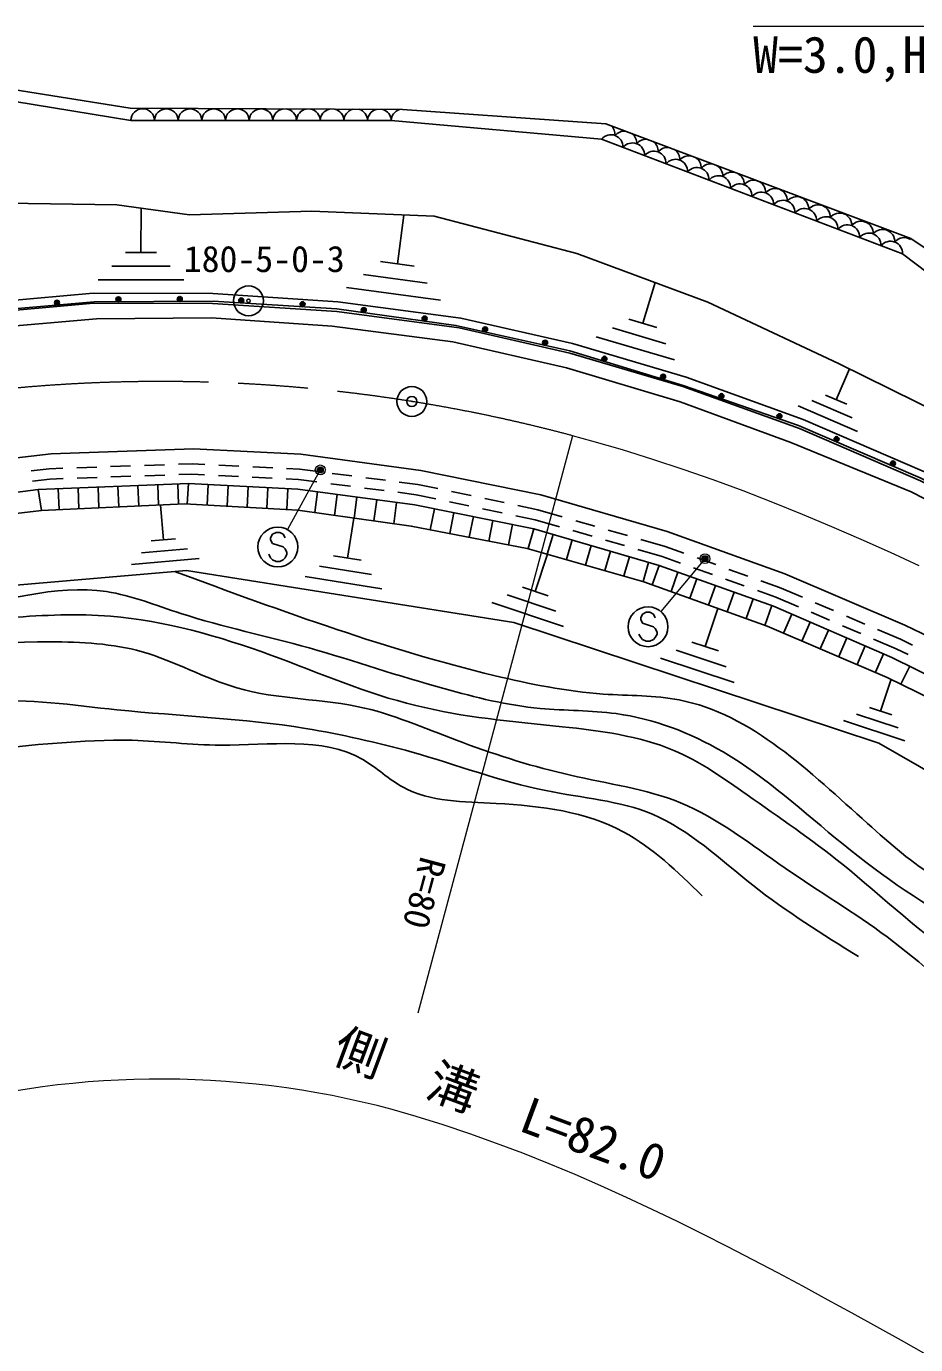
# Model space of a CAD drawing. Units: millimetres, scale not verified. Extents: x 40000 to 680000, y 20000 to 380000.
# Drawn here: x 406506 to 451127, y 259216 to 325363 of the extents above; entities that cross this region are included whole.
import ezdxf
from ezdxf.enums import TextEntityAlignment as Align

# ---------------------------------------------------------------- set-up
doc = ezdxf.new("R2010")
doc.units = ezdxf.units.MM
doc.header["$LTSCALE"] = 1000
doc.header["$PDMODE"] = 32
doc.header["$PDSIZE"] = 500
doc.linetypes.add('CHAIN', pattern=[18.5, 12, -1.5, 3.5, -1.5])
for name, color, linetype, lineweight in [('M-BGD', 7, 'Continuous', 25), ('M-BMK', 2, 'CHAIN', 13), ('M-BMK-SRVR', 3, 'Continuous', 25), ('M-STR-HTXT', 7, 'Continuous', 13), ('M-STR-STRC', 7, 'Continuous', 25)]:
    doc.layers.add(name, color=color, linetype=linetype, lineweight=lineweight)
doc.layers.add('M-BMK-HTXT', color=7, linetype='Continuous')
doc.styles.add('ＭＳ ゴシック', font='')
doc.styles.get('ＭＳ ゴシック').set_extended_font_data('MS Gothic')

msp = doc.modelspace()

# ---------------------------------------------------------------- linework, layer by layer
at = {"layer": 'M-BGD'}
for p, q in [((412255, 314018), (412259, 316254)), ((425124, 313447), (425451, 315895)), ((413029, 314017), (411481, 314019)), ((425972, 313334), (424277, 313560)), ((410792, 313333), (413716, 313328)), ((423423, 312907), (426625, 312480)), ((414403, 312638), (410103, 312646)), ((427278, 311626), (422569, 312254)), ((437442, 310465), (438050, 312509)), ((435919, 310234), (438591, 309439)), ((438149, 310255), (436735, 310676)), ((439033, 308623), (435103, 309792)), ((447136, 306629), (447804, 308181)), ((448216, 305031), (445232, 306317)), ((445915, 306589), (447944, 305714)), ((447673, 306398), (446598, 306861)), ((407648, 303169), (406746, 303059)), ((408336, 303193), (407648, 303169)), ((410035, 303250), (409035, 303216)), ((411734, 303308), (410734, 303274)), ((413433, 303366), (412433, 303332)), ((414819, 303414), (414132, 303390)), ((415469, 303381), (414819, 303414)), ((417167, 303294), (416168, 303345)), ((418865, 303208), (417866, 303258)), ((420214, 303139), (419564, 303172)), ((421151, 303019), (420214, 303139)), ((407689, 302650), (406811, 302543)), ((408354, 302673), (407689, 302650)), ((410053, 302731), (409053, 302697)), ((411752, 302789), (410752, 302755)), ((412100, 302323), (412141, 301295)), ((413451, 302847), (412451, 302813)), ((413099, 302364), (413140, 301341)), ((414098, 302404), (414139, 301386)), ((414815, 302893), (414150, 302871)), ((414635, 302426), (414581, 301391)), ((415444, 302861), (414815, 302893)), ((415634, 302373), (415580, 301336)), ((417142, 302775), (416143, 302826)), ((416633, 302321), (416578, 301281)), ((418839, 302688), (417841, 302739)), ((420167, 302621), (419539, 302653)), ((421085, 302503), (420167, 302621)), ((422771, 302287), (421779, 302414)), ((422837, 302802), (421846, 302930)), ((424524, 302586), (423532, 302713)), ((426156, 302377), (425218, 302497)), ((427157, 302166), (426156, 302377)), ((407104, 302122), (407259, 301074)), ((408103, 302162), (408145, 301115)), ((409102, 302203), (409144, 301160)), ((410101, 302243), (410143, 301205)), ((411101, 302283), (411142, 301250)), ((417631, 302268), (417577, 301226)), ((418630, 302216), (418575, 301171)), ((419629, 302164), (419574, 301116)), ((421114, 302006), (420976, 300967)), ((422105, 301875), (421966, 300827)), ((423096, 301743), (422956, 300688)), ((424457, 302071), (423465, 302198)), ((426069, 301864), (425151, 301982)), ((427050, 301657), (426069, 301864)), ((428820, 301815), (427842, 302021)), ((430484, 301464), (429505, 301671)), ((413385, 299593), (413233, 301345)), ((424088, 301611), (423947, 300548)), ((425079, 301480), (424937, 300409)), ((426979, 301161), (426766, 300103)), ((428714, 301306), (427735, 301512)), ((430377, 300955), (429399, 301162)), ((432170, 301109), (431169, 301320)), ((433398, 300753), (432170, 301109)), ((422615, 298681), (422934, 300684)), ((427959, 300964), (427748, 299915)), ((428939, 300767), (428731, 299727)), ((429920, 300569), (429713, 299539)), ((430900, 300372), (430695, 299351)), ((432044, 300604), (431062, 300811)), ((433255, 300254), (432044, 300604)), ((435031, 300281), (434070, 300559)), ((431974, 300157), (431680, 299159)), ((432933, 299874), (432641, 298884)), ((434888, 299781), (433927, 300059)), ((436664, 299809), (435703, 300087)), ((412281, 298951), (414584, 299152)), ((413995, 299646), (412776, 299540)), ((433892, 299592), (433603, 298609)), ((434852, 299309), (434564, 298334)), ((435811, 299027), (435526, 298059)), ((436521, 299309), (435560, 299587)), ((438405, 298765), (437194, 299115)), ((438565, 299260), (437337, 299615)), ((439501, 298925), (438565, 299260)), ((415173, 298657), (411786, 298362)), ((423309, 298571), (421922, 298792)), ((432043, 297008), (432661, 298878)), ((436770, 298744), (436487, 297784)), ((437729, 298462), (437449, 297509)), ((439326, 298435), (438405, 298765)), ((441102, 298353), (440160, 298689)), ((424345, 297142), (420493, 297755)), ((421208, 298274), (423827, 297857)), ((438256, 298307), (437914, 297344)), ((439199, 297972), (438855, 297004)), ((440926, 297863), (439985, 298200)), ((442702, 297780), (441761, 298117)), ((432692, 296793), (431393, 297222)), ((440141, 297637), (439796, 296665)), ((441083, 297302), (440736, 296325)), ((442527, 297291), (441586, 297627)), ((444107, 296726), (443186, 297055)), ((444298, 297210), (443361, 297545)), ((445448, 296716), (444298, 297210)), ((433465, 295257), (429857, 296449)), ((430625, 296836), (433079, 296025)), ((442026, 296967), (441677, 295986)), ((442968, 296633), (442618, 295647)), ((445245, 296237), (444107, 296726)), ((447010, 296046), (446091, 296440)), ((440561, 294242), (441195, 296160)), ((443910, 296298), (443558, 295307)), ((444919, 295868), (444504, 294912)), ((446807, 295567), (445888, 295961)), ((448572, 295375), (447653, 295770)), ((445836, 295471), (445425, 294520)), ((446754, 295074), (446345, 294129)), ((448369, 294897), (447450, 295291)), ((450366, 294606), (449216, 295099)), ((441227, 294021), (439894, 294462)), ((447672, 294676), (447265, 293737)), ((450150, 294132), (449013, 294620)), ((450969, 294314), (450366, 294606)), ((439106, 294065), (441624, 293233)), ((448589, 294279), (448185, 293345)), ((449507, 293882), (449105, 292954)), ((450745, 293845), (450150, 294132)), ((442021, 292445), (438318, 293668)), ((450828, 293255), (450387, 292363)), ((449371, 291004), (449899, 292603)), ((449926, 290820), (448815, 291188)), ((450587, 289507), (447501, 290526)), ((448158, 290857), (450257, 290164))]:
    msp.add_line(p, q, dxfattribs=at)
for points in [[(391228, 321300), (395237, 323888), (411707, 321257), (425380, 321190), (435578, 320479), (450889, 314711), (456578, 310900), (461452, 305055)], [(460885, 304324), (455559, 310099), (450471, 313946), (435365, 319703), (424815, 320638), (411748, 320647), (395294, 323333), (391928, 320624)], [(384711, 311786), (396174, 315087), (399402, 316585), (405489, 316489), (411044, 316411), (414693, 315908), (420836, 316084), (426973, 315831), (434122, 313970), (440708, 311531), (447264, 308448), (453793, 305212), (460526, 301220), (466794, 296675)], [(364135, 301298), (366564, 299776), (367409, 299720), (369944, 300020), (373942, 302328), (379401, 304768), (386354, 307470), (392078, 309167), (397952, 310512), (403888, 311433), (409859, 311969), (415856, 311959), (422132, 311546), (428313, 310723), (433910, 309456), (439606, 307762), (445488, 305642), (451577, 303018), (459965, 298766), (466489, 295239), (466592, 295009)], [(466349, 294836), (459702, 298457), (451362, 302702), (445250, 305338), (439464, 307344), (433771, 309086), (428060, 310357), (422081, 311192), (415877, 311569), (409914, 311534), (403931, 311018), (398026, 310138), (392192, 308747), (386468, 307054), (379482, 304369), (374034, 301904), (369985, 299723), (367028, 299351)], [(363924, 300841), (366405, 299286), (367422, 299218), (370105, 299536), (374170, 301882), (379594, 304307), (386516, 306997), (392205, 308683), (398046, 310021), (403949, 310936), (409881, 311469), (415839, 311459), (422082, 311049), (428224, 310230), (433783, 308972), (439449, 307287), (445305, 305177), (451364, 302565), (459733, 298323), (466504, 294663)], [(367953, 297145), (370626, 298945), (374343, 301147), (379899, 303630), (386706, 306280), (392560, 307969), (398214, 309277), (404222, 310192), (410027, 310681), (415795, 310741), (421845, 310326), (427899, 309529), (433609, 308225), (439313, 306528), (444865, 304477), (450903, 302004), (459165, 297781)], [(465379, 287780), (455611, 292903), (450593, 295317), (444570, 297899), (438667, 300010), (432326, 301854), (426293, 303080), (420276, 303893), (414889, 304172), (407746, 303920), (399985, 303004), (392434, 301242)], [(464389, 286276), (454749, 291319), (449931, 293698), (444001, 296266), (438256, 298307), (431974, 300157), (425998, 301358), (420123, 302138), (414635, 302426), (407104, 302122), (400181, 301229), (392788, 299520)], [(463984, 285326), (454309, 290438), (449704, 292699), (443673, 295266), (437486, 297498), (431636, 299171), (425816, 300285), (420135, 301085), (414439, 301399), (407265, 301075), (400581, 300290), (393183, 298500)], [(400727, 296865), (414535, 298065), (430959, 295451), (449274, 289399), (460617, 282895), (467426, 281616)]]:
    msp.add_lwpolyline(points, dxfattribs=at)
for centre, radius in [((408042, 311498), 125), ((408042, 311498), 75), ((411125, 311666), 125), ((411125, 311666), 75), ((411125, 311666), 25), ((414204, 311684), 125), ((414204, 311684), 75), ((414204, 311684), 25), ((417290, 311609), 125), ((417290, 311609), 75), ((417290, 311609), 25), ((408042, 311498), 25), ((420364, 311421), 125), ((420364, 311421), 75), ((420364, 311421), 25), ((423437, 311129), 125), ((423437, 311129), 75), ((423437, 311129), 25), ((426487, 310702), 125), ((426487, 310702), 75), ((426487, 310702), 25), ((429526, 310158), 125), ((429526, 310158), 75), ((429526, 310158), 25), ((432533, 309489), 125), ((432533, 309489), 75), ((432533, 309489), 25), ((435513, 308684), 125), ((435513, 308684), 75), ((435513, 308684), 25), ((438458, 307782), 125), ((438458, 307782), 75), ((438458, 307782), 25), ((441385, 306810), 125), ((441385, 306810), 75), ((441385, 306810), 25), ((444294, 305802), 125), ((444294, 305802), 75), ((444294, 305802), 25), ((447159, 304651), 125), ((447159, 304651), 75), ((447159, 304651), 25), ((449987, 303431), 125), ((449987, 303431), 75), ((449987, 303431), 25)]:
    msp.add_circle(centre, radius, dxfattribs=at)
for centre, radius, start, end in [((412342, 320635), 594, 1.07692, 178.84545), ((413530, 320634), 594, 1.07692, 178.84545), ((414718, 320633), 594, 1.07692, 178.84545), ((415906, 320632), 594, 1.07692, 178.84545), ((417094, 320631), 594, 1.07692, 178.84545), ((418282, 320631), 594, 89.75093, 178.84545), ((418282, 320631), 594, 1.07692, 89.68276), ((419470, 320630), 594, 97.20418, 178.84545), ((419470, 320630), 594, 1.07692, 82.22957), ((420657, 320629), 594, 100.31301, 178.84545), ((420657, 320629), 594, 1.07692, 79.12074), ((421845, 320628), 594, 102.70369, 178.84545), ((421845, 320628), 594, 1.07692, 76.73), ((423033, 320627), 594, 104.72353, 178.84545), ((423033, 320627), 594, 1.07692, 74.71016), ((424221, 320627), 594, 106.50691, 178.84545), ((424221, 320627), 594, 1.07692, 72.92677), ((425409, 320626), 594, 108.12276, 178.84545), ((411154, 320635), 594, 1.07692, 6.61379), ((435445, 319912), 608, 357.54939, 51.07997), ((435836, 319318), 608, 357.54939, 140.72954), ((436524, 319501), 608, 86.26796, 140.72954), ((436915, 318906), 608, 357.54939, 140.72954), ((436524, 319501), 608, 357.54939, 52.44618), ((437603, 319090), 608, 84.78505, 140.72954), ((437603, 319090), 608, 357.54939, 53.92909), ((437994, 318495), 608, 357.54939, 140.72954), ((438682, 318679), 608, 83.14778, 140.72954), ((438682, 318679), 608, 357.54939, 55.56636), ((439761, 318267), 608, 81.29274, 140.72954), ((439073, 318084), 608, 357.54939, 140.72954), ((440152, 317673), 608, 357.54939, 140.72954), ((439761, 318267), 608, 357.54939, 57.4214), ((440840, 317856), 608, 79.09633, 140.72954), ((440840, 317856), 608, 357.54939, 59.61781), ((441231, 317262), 608, 357.54939, 140.72954), ((441919, 317445), 608, 76.23897, 140.72954), ((441919, 317445), 608, 357.54939, 62.47518), ((442998, 317034), 608, 357.54939, 140.72954), ((442310, 316850), 608, 357.54939, 140.72954), ((443389, 316439), 608, 357.54939, 140.72954), ((444077, 316623), 608, 357.54939, 140.72954), ((444468, 316028), 608, 357.54939, 140.72954), ((445156, 316211), 608, 357.54939, 140.72954), ((445547, 315617), 608, 357.54939, 140.72954), ((446235, 315800), 608, 357.54939, 140.72954), ((446626, 315206), 608, 357.54939, 140.72954), ((447314, 315389), 608, 357.54939, 140.72954), ((448393, 314978), 608, 357.54939, 140.72954), ((447705, 314795), 608, 357.54939, 140.72954), ((448784, 314383), 608, 357.54939, 140.72954), ((449472, 314567), 608, 357.54939, 140.72954), ((449863, 313972), 608, 357.54939, 140.72954), ((450551, 314156), 608, 58.45821, 140.72954)]:
    msp.add_arc(centre, radius, start, end, dxfattribs=at)
for points, knots in [([(472057, 267539), (471060, 268382), (470062, 269225), (469050, 270054), (468130, 270808), (467197, 271551), (466355, 272385), (465082, 273646), (464014, 275115), (462735, 276372), (461524, 277582), (460135, 278624), (458631, 279451), (456547, 280607), (454209, 281314), (452225, 282592), (450969, 283367), (449851, 284347), (448716, 285369), (445832, 287930), (442891, 290879), (439266, 291562), (438043, 291800), (436738, 291774), (435455, 291860), (433589, 291994), (431771, 292359), (429968, 292794), (427307, 293437), (424680, 294232), (422081, 295103), (419348, 296018), (416645, 297016), (413943, 298014)], [0, 0, 0, 0, 1, 1, 1, 2, 2, 2, 3, 3, 3, 4, 4, 4, 5, 5, 5, 6, 6, 6, 7, 7, 7, 8, 8, 8, 9, 9, 9, 10, 10, 10, 11, 11, 11, 11]), ([(393100, 293404), (394651, 294074), (396202, 294744), (397811, 295150), (399361, 295542), (400966, 295688), (402578, 295986), (405250, 296480), (407943, 297391), (410533, 297002), (411787, 296804), (413014, 296312), (414253, 295903), (416389, 295214), (418564, 294778), (420703, 294177), (422962, 293525), (425186, 292757), (427459, 292136), (429042, 291689), (430643, 291288), (432281, 291143), (433550, 291024), (434837, 291053), (436100, 290877), (437983, 290623), (439820, 289924), (441462, 288955), (443654, 287687), (445503, 285922), (447484, 284334), (449502, 282669), (451647, 281208), (453948, 280008), (455154, 279368), (456413, 278819), (457580, 278121), (459042, 277242), (460351, 276119), (461701, 275059), (462799, 274196), (463924, 273375), (464980, 272473), (466470, 271202), (467824, 269772), (469178, 268341)], [0, 0, 0, 0, 1, 1, 1, 2, 2, 2, 3, 3, 3, 4, 4, 4, 5, 5, 5, 6, 6, 6, 7, 7, 7, 8, 8, 8, 9, 9, 9, 10, 10, 10, 11, 11, 11, 12, 12, 12, 13, 13, 13, 14, 14, 14, 15, 15, 15, 15]), ([(464490, 271443), (462770, 272693), (461049, 273942), (459228, 275041), (457378, 276157), (455425, 277117), (453640, 278319), (451435, 279805), (449486, 281661), (447414, 283353), (445886, 284564), (444287, 285669), (442674, 286800), (441493, 287638), (440300, 288483), (438990, 289034), (437250, 289771), (435311, 290011), (433389, 290222), (430895, 290485), (428426, 290678), (426050, 291290), (423569, 291871), (421207, 292919), (418778, 293815), (416164, 294759), (413478, 295537), (410734, 295767), (409076, 295905), (407397, 295816), (405718, 295699), (403666, 295557), (401616, 295373), (399637, 294908), (397050, 294300), (394585, 293211), (392120, 292121)], [0, 0, 0, 0, 1, 1, 1, 2, 2, 2, 3, 3, 3, 4, 4, 4, 5, 5, 5, 6, 6, 6, 7, 7, 7, 8, 8, 8, 9, 9, 9, 10, 10, 10, 11, 11, 11, 12, 12, 12, 12]), ([(390378, 289842), (391374, 290322), (392370, 290802), (393379, 291254), (394767, 291877), (396180, 292448), (397628, 292916), (400863, 293962), (404276, 294491), (407699, 294477), (409265, 294484), (410835, 294393), (412320, 293981), (413942, 293510), (415451, 292643), (417067, 292172), (419134, 291567), (421378, 291640), (423479, 291159), (425164, 290755), (426766, 290027), (428404, 289424), (430175, 288771), (431966, 288204), (433815, 287786), (435674, 287358), (437596, 287105), (439331, 286401), (441216, 285628), (442870, 284306), (444584, 283120), (446290, 281940), (448055, 280896), (449696, 279675), (451426, 278387), (453018, 276903), (454610, 275418)], [0, 0, 0, 0, 1, 1, 1, 2, 2, 2, 3, 3, 3, 4, 4, 4, 5, 5, 5, 6, 6, 6, 7, 7, 7, 8, 8, 8, 9, 9, 9, 10, 10, 10, 11, 11, 11, 12, 12, 12, 12]), ([(448257, 278688), (446457, 279808), (444657, 280928), (442960, 282266), (441324, 283555), (439784, 285045), (437932, 285825), (436284, 286519), (434388, 286648), (432577, 287013), (430273, 287483), (428097, 288307), (425860, 288949), (424094, 289431), (422307, 289837), (420504, 290138), (417388, 290645), (414227, 290750), (411052, 291068), (408837, 291300), (406614, 291656), (404446, 291474), (401453, 291169), (398605, 289776), (395579, 289101), (394120, 288775), (392619, 288616), (391268, 288096), (389618, 287460), (388191, 286285), (386764, 285110)], [0, 0, 0, 0, 1, 1, 1, 2, 2, 2, 3, 3, 3, 4, 4, 4, 5, 5, 5, 6, 6, 6, 7, 7, 7, 8, 8, 8, 9, 9, 9, 10, 10, 10, 10]), ([(386999, 282248), (388493, 283456), (389987, 284664), (391639, 285623), (393211, 286535), (394925, 287221), (396680, 287719), (399157, 288421), (401715, 288747), (404276, 289039), (406796, 289308), (409302, 289570), (411816, 289547), (413286, 289490), (414741, 289315), (416258, 289292), (418713, 289280), (421356, 289749), (423387, 288578), (424081, 288170), (424702, 287569), (425411, 287186), (426776, 286441), (428439, 286455), (430085, 286371), (432350, 286255), (434581, 285953), (436457, 284948), (437923, 284163), (439172, 282950), (440421, 281736)], [0, 0, 0, 0, 1, 1, 1, 2, 2, 2, 3, 3, 3, 4, 4, 4, 5, 5, 5, 6, 6, 6, 7, 7, 7, 8, 8, 8, 9, 9, 9, 10, 10, 10, 10])]:
    msp.add_open_spline(points, degree=3, knots=knots, dxfattribs=at)
at = {"layer": 'M-BMK'}
msp.add_lwpolyline([(451311, 298301), (449858, 298970), (448397, 299623), (446929, 300259), (445453, 300876), (443968, 301473), (442476, 302049), (440974, 302602), (439464, 303130), (437945, 303633), (436418, 304109), (434882, 304557), (433904, 304825)], dxfattribs=at)
msp.add_arc((413234, 227541), 80000, 75.02642, 135.44706, dxfattribs=at)
at = {"layer": 'M-BMK-SRVR'}
for centre, radius in [((417653, 311592), 750), ((417653, 311592), 90), ((425848, 306540), 750)]:
    msp.add_circle(centre, radius, dxfattribs=at)
msp.add_point((425848, 306540), dxfattribs=at)
at = {"layer": 'M-STR-HTXT'}
for p, q in [((465476, 325363), (442976, 325363)), ((433904, 304825), (426153, 275843)), ((421254, 303106), (419606, 300117)), ((440557, 298653), (438335, 296005))]:
    msp.add_line(p, q, dxfattribs=at)
msp.add_lwpolyline([(451653, 258727), (450418, 259415), (449181, 260103), (447944, 260787), (446704, 261468), (445461, 262143), (444215, 262811), (442964, 263472), (441709, 264123), (440447, 264763), (439180, 265390), (437906, 266004), (436624, 266603), (435335, 267185), (434038, 267749), (432733, 268293), (431418, 268815), (430095, 269315), (428763, 269791), (427422, 270240), (426072, 270662), (424861, 271013)], dxfattribs=at)
for centre, radius in [((421254, 303106), 150), ((421254, 303106), 120), ((421254, 303106), 90), ((421254, 303106), 60), ((421254, 303106), 30), ((421254, 303106), 20), ((440557, 298653), 150), ((440557, 298653), 120), ((440557, 298653), 90), ((440557, 298653), 60), ((440557, 298653), 30), ((440557, 298653), 20)]:
    msp.add_circle(centre, radius, dxfattribs=at)
msp.add_arc((413234, 227541), 45000, 75.02642, 106.40781, dxfattribs=at)
for p in [(421254, 303106), (440557, 298653)]:
    msp.add_point(p, dxfattribs=at)
at = {"layer": 'M-STR-STRC'}
for p, q in [((418852, 299876), (418761, 299694)), ((418761, 299694), (418761, 299603)), ((419034, 299967), (418852, 299876)), ((419216, 299967), (419034, 299967)), ((419397, 299876), (419216, 299967)), ((419488, 299694), (419397, 299876)), ((418761, 299603), (418852, 299421)), ((418852, 299421), (419397, 299240)), ((419397, 299240), (419488, 299149)), ((419488, 299149), (419579, 298967)), ((418761, 298694), (418670, 298876)), ((418852, 298603), (418761, 298694)), ((419034, 298512), (418852, 298603)), ((419216, 298512), (419034, 298512)), ((419397, 298603), (419216, 298512)), ((419488, 298694), (419397, 298603)), ((419579, 298876), (419488, 298694)), ((419579, 298967), (419579, 298876)), ((437426, 295871), (437335, 295690)), ((437335, 295690), (437335, 295599)), ((437608, 295962), (437426, 295871)), ((437790, 295962), (437608, 295962)), ((437972, 295871), (437790, 295962)), ((438063, 295690), (437972, 295871)), ((437335, 295599), (437426, 295417)), ((437426, 295417), (437972, 295235)), ((437972, 295235), (438063, 295144)), ((438063, 295144), (438154, 294962)), ((437335, 294690), (437244, 294871)), ((437426, 294599), (437335, 294690)), ((437608, 294508), (437426, 294599)), ((437790, 294508), (437608, 294508)), ((437972, 294599), (437790, 294508)), ((438063, 294690), (437972, 294599)), ((438154, 294871), (438063, 294690)), ((438154, 294962), (438154, 294871))]:
    msp.add_line(p, q, dxfattribs=at)
for centre in [(419125, 299240), (437699, 295235)]:
    msp.add_circle(centre, 1000, dxfattribs=at)

# ---------------------------------------------------------------- texts
at = {"layer": 'M-BMK-HTXT', "style": 'ＭＳ ゴシック'}
msp.add_text('180-5-0-3', height=1320, dxfattribs=at).set_placement((414403, 312638), align=Align.BOTTOM_LEFT)
at = {"layer": 'M-STR-HTXT', "style": 'ＭＳ ゴシック'}
msp.add_text('W=3.0,H=3.0,L=15.0', height=1833, dxfattribs=at).set_placement((442976, 324863), align=Align.TOP_LEFT)
msp.add_text('R=80', height=1320, rotation=255.026, dxfattribs=at).set_placement((425921, 283880), align=Align.BOTTOM_LEFT)
msp.add_text('側\u3000溝\u3000L=82.0', height=1833, rotation=339.629, dxfattribs=at).set_placement((429763, 269900), align=Align.BOTTOM_CENTER)

doc.saveas('drawing.dxf')
